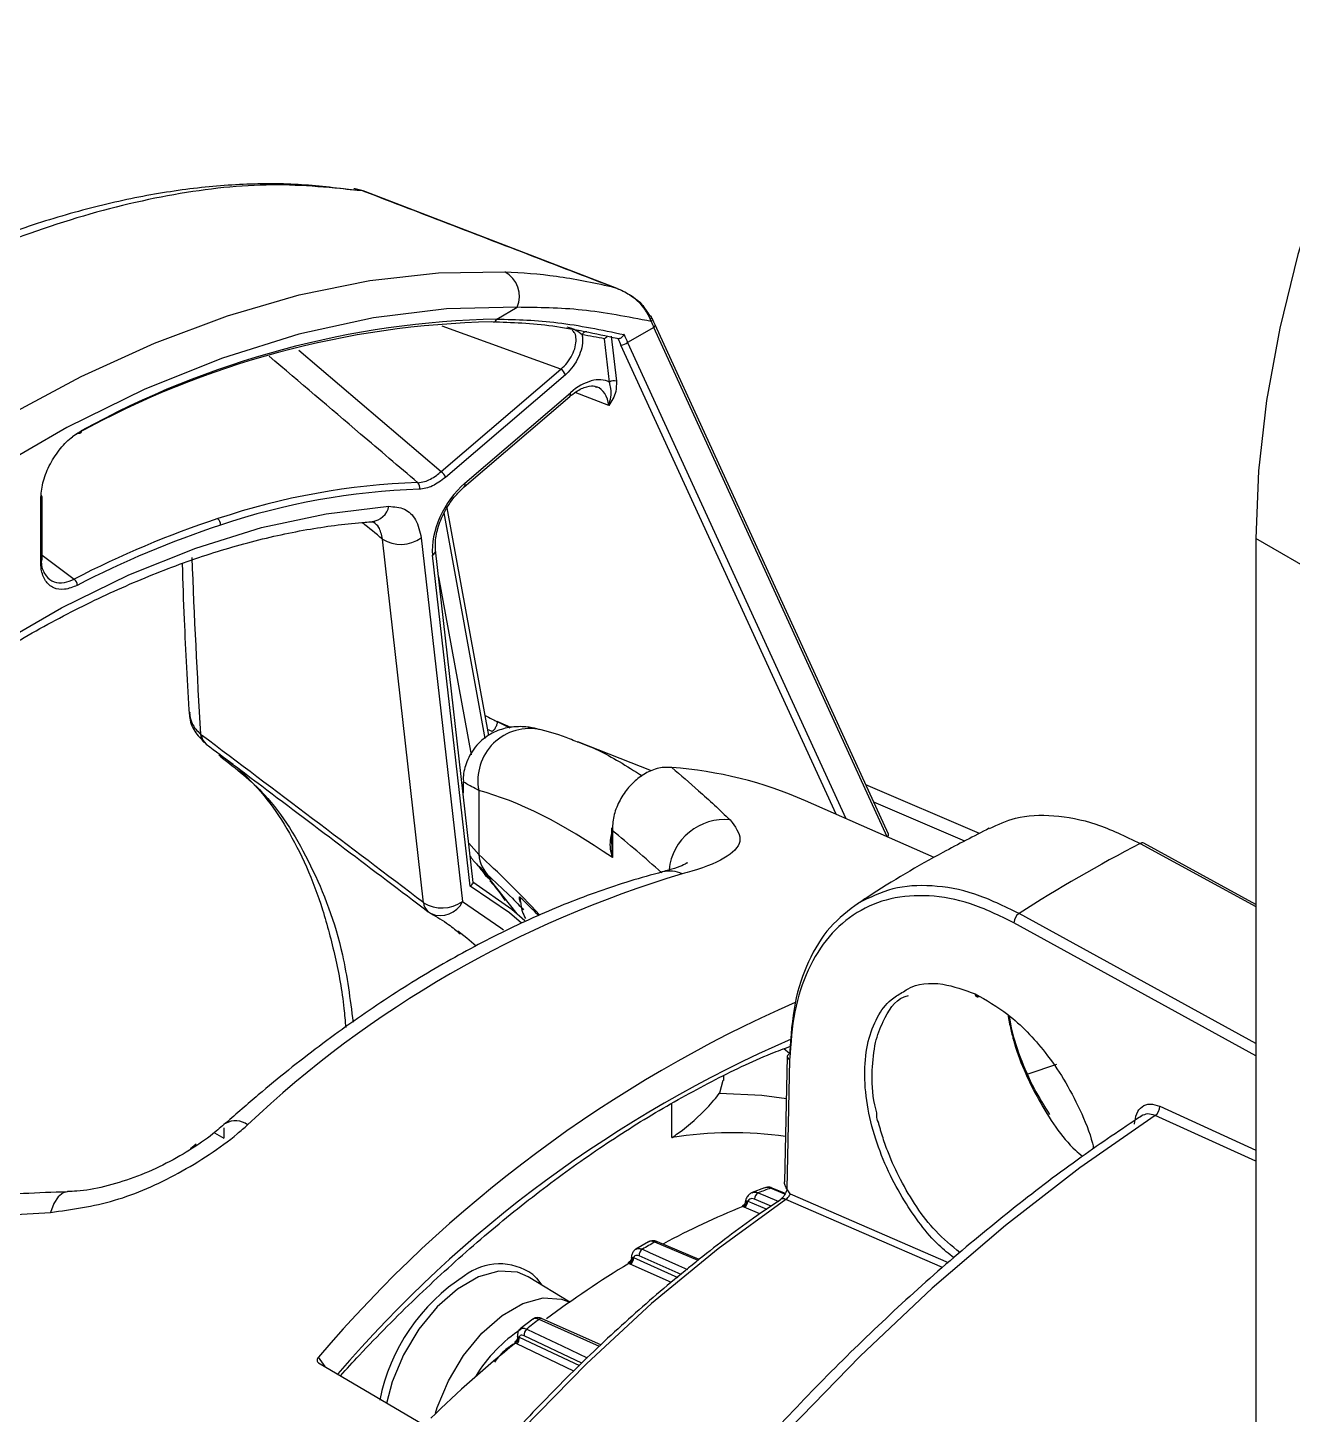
# Model space of a CAD drawing. Extents: x 16.7 to 113.1, y 4.5 to 84.5.
# Drawn here: x 20.112 to 22.537, y 70.662 to 73.321 of the extents above; entities that cross this region are included whole.
import ezdxf

# ---------------------------------------------------------------- set-up
doc = ezdxf.new("R2010")
doc.units = 0
doc.header["$MEASUREMENT"] = 0
doc.layers.add('OBJECT', color=7, linetype='CONTINUOUS')

msp = doc.modelspace()

# ---------------------------------------------------------------- linework, layer by layer
at = {"layer": 'OBJECT'}
for p, q in [((20.7399, 73.0117), (20.7373, 73.0121)), ((21.2422, 72.8206), (20.76, 73.006)), ((21.0113, 72.7623), (21.0501, 72.7847)), ((21.1343, 72.6664), (20.9064, 72.7483)), ((21.3123, 72.7463), (21.262, 72.7173)), ((21.3071, 72.7577), (21.3055, 72.7625)), ((21.3094, 72.7626), (21.3076, 72.7669)), ((21.3097, 72.7626), (21.3097, 72.7627)), ((21.7601, 71.7695), (21.3123, 72.7463)), ((21.7627, 71.7743), (21.3148, 72.7511)), ((21.2274, 72.6414), (21.218, 72.7243)), ((21.2308, 72.7291), (21.2406, 72.6429)), ((21.2441, 72.7243), (21.2422, 72.7247)), ((20.6314, 72.7028), (20.9045, 72.4696)), ((21.6619, 71.8126), (21.2494, 72.7124)), ((21.262, 72.7173), (21.6806, 71.8044)), ((20.9045, 72.4696), (21.1343, 72.6664)), ((21.1428, 72.6555), (20.9129, 72.4587)), ((20.9489, 72.4406), (21.1512, 72.6138)), ((20.9501, 72.4476), (21.1523, 72.6208)), ((21.1512, 72.6138), (21.151, 72.6136)), ((21.226, 72.5963), (21.1615, 72.6216)), ((20.2078, 72.5431), (20.1975, 72.5365)), ((20.1365, 72.2971), (20.1365, 72.4168)), ((20.1394, 72.3012), (20.1394, 72.4209)), ((20.9958, 71.9634), (20.9163, 72.4)), ((20.9891, 71.958), (20.9103, 72.3905)), ((20.8708, 71.6431), (20.7918, 72.3403)), ((20.8663, 72.3425), (20.9453, 71.6453)), ((20.9661, 71.682), (20.8939, 72.3198)), ((23.3512, 71.8311), (22.4673, 72.3413)), ((22.4673, 72.3413), (22.4673, 65.4737)), ((20.1394, 72.3092), (20.2007, 72.2634)), ((20.96, 71.6747), (20.8881, 72.3093)), ((20.8997, 72.268), (20.9619, 71.9266)), ((21.0023, 71.9712), (20.9936, 71.9752)), ((21.0384, 71.9788), (21.0121, 71.9902)), ((21.0121, 71.9902), (21.036, 71.9785)), ((20.4429, 71.9661), (20.4449, 71.9645)), ((21.3077, 71.896), (21.1666, 71.9513)), ((20.478, 71.9264), (20.4822, 71.9226)), ((20.4798, 71.9275), (20.5053, 71.9084)), ((20.9466, 71.8744), (20.9466, 71.854)), ((21.9368, 71.7759), (21.7193, 71.869)), ((20.9455, 71.8621), (20.9466, 71.8616)), ((20.9768, 71.8581), (20.9768, 71.7355)), ((21.8501, 71.7294), (21.6035, 71.8385)), ((21.9089, 71.7613), (21.7344, 71.8359)), ((21.2301, 71.7661), (21.2311, 71.7657)), ((21.2311, 71.7869), (21.2311, 71.7556)), ((21.2329, 71.781), (21.2329, 71.7295)), ((21.7597, 71.7693), (21.7601, 71.7695)), ((20.9576, 71.7569), (20.9768, 71.7355)), ((22.2452, 71.7566), (22.4673, 71.6355)), ((22.4673, 71.6398), (22.2522, 71.757)), ((20.999, 71.686), (21.0003, 71.6871)), ((21.0505, 71.622), (20.999, 71.686)), ((20.8817, 71.6245), (20.8851, 71.6223)), ((22.4673, 71.3497), (22.0031, 71.6047)), ((22.4673, 71.373), (22.0129, 71.6225)), ((20.9423, 71.5842), (20.9368, 71.5884)), ((21.9294, 71.4652), (21.9364, 71.4635)), ((21.5729, 71.3539), (21.5616, 71.3629)), ((21.5684, 71.3479), (21.5631, 71.1077)), ((21.5728, 71.3418), (21.5673, 71.0946)), ((21.4468, 71.3021), (21.4468, 71.3112)), ((22.0846, 71.3325), (22.03, 71.3145)), ((21.4446, 71.3022), (21.4385, 71.2778)), ((21.3472, 71.1927), (21.3472, 71.2578)), ((22.4673, 71.1476), (22.274, 71.2348)), ((22.2827, 71.253), (22.4673, 71.1683)), ((20.4878, 71.2114), (20.4878, 71.1915)), ((20.4237, 71.1718), (20.4347, 71.1808)), ((20.4701, 71.2017), (20.4878, 71.1915)), ((21.525, 71.0962), (21.501, 71.0872)), ((21.4914, 71.0711), (21.493, 71.071)), ((21.493, 71.071), (21.5291, 71.0556)), ((21.5375, 71.0612), (21.5054, 71.0748)), ((21.564, 71.0843), (21.5364, 71.0956)), ((21.5647, 71.0855), (21.5397, 71.0956)), ((21.8662, 70.9435), (21.5656, 71.074)), ((21.5742, 71.0848), (21.5673, 71.0946)), ((21.5742, 71.0848), (21.8771, 70.9533)), ((21.4857, 71.0591), (21.4831, 71.0604)), ((21.5156, 71.0464), (21.4857, 71.0591)), ((21.3022, 70.9926), (21.2779, 70.9786)), ((21.3974, 70.9571), (21.3145, 70.9923)), ((21.3995, 70.9588), (21.3192, 70.9929)), ((21.2719, 70.9628), (21.2733, 70.9626)), ((21.3646, 70.9298), (21.2843, 70.9657)), ((21.2672, 70.9499), (21.2647, 70.9512)), ((21.3462, 70.9146), (21.2672, 70.9499)), ((21.2733, 70.9626), (21.3583, 70.9246)), ((21.1512, 70.8772), (21.0713, 70.9256)), ((21.0801, 70.8444), (21.0563, 70.8258)), ((21.2081, 70.7923), (21.0922, 70.844)), ((21.2111, 70.795), (21.0983, 70.8453)), ((21.0529, 70.8105), (21.0542, 70.8102)), ((21.0542, 70.8102), (21.1698, 70.7554)), ((21.1742, 70.7599), (21.0638, 70.8123)), ((21.0495, 70.797), (21.047, 70.7985)), ((21.1593, 70.7449), (21.0495, 70.797)), ((20.682, 70.7535), (20.6692, 70.7716)), ((20.6693, 70.7609), (20.9912, 70.5716))]:
    msp.add_line(p, q, dxfattribs=at)
at = {"layer": 'OBJECT', "flags": 128}
for points in [[(23.6609, 74.4087), (23.5508, 74.3392), (23.4416, 74.2586), (23.3343, 74.1675), (23.2297, 74.0667), (23.1289, 73.957), (23.0326, 73.8395), (22.9416, 73.715), (22.8568, 73.5847), (22.7788, 73.4497), (22.7084, 73.3111), (22.6461, 73.1701), (22.5924, 73.0279), (22.5479, 72.8857), (22.5129, 72.7448), (22.4876, 72.6063), (22.4724, 72.4714), (22.4673, 72.3413)], [(20.754, 73.0079), (20.7404, 73.0116), (20.7399, 73.0117)], [(20.754, 73.0079), (20.7597, 73.0064), (20.7601, 73.0063)], [(19.117, 71.7503), (19.2446, 71.8957), (19.3763, 72.0329), (19.5113, 72.1614), (19.6491, 72.2804), (19.7889, 72.3895), (19.9301, 72.4881), (20.0719, 72.5757), (20.2138, 72.6519), (20.355, 72.7163), (20.4948, 72.7686), (20.6325, 72.8086), (20.7676, 72.8361), (20.8992, 72.8508), (21.0269, 72.8529)], [(21.0501, 72.7847), (20.9148, 72.782), (20.775, 72.7648), (20.6315, 72.7332), (20.4851, 72.6873), (20.3365, 72.6275), (20.1867, 72.554), (20.0365, 72.4673), (19.8867, 72.3678), (19.7381, 72.2561), (19.5917, 72.1329), (19.4481, 71.9988), (19.3083, 71.8546), (19.173, 71.7011)], [(21.3055, 72.7625), (21.3066, 72.7636), (21.3073, 72.7646), (21.3078, 72.7656), (21.3079, 72.7664), (21.3077, 72.7669), (21.3076, 72.7671), (21.307, 72.7676), (21.306, 72.7679), (21.3048, 72.768)], [(21.3071, 72.7577), (21.3083, 72.7589), (21.3092, 72.76), (21.3097, 72.761), (21.3099, 72.762), (21.3097, 72.7626)], [(21.3123, 72.7463), (21.3135, 72.7474), (21.3143, 72.7485), (21.3149, 72.7496), (21.315, 72.7505), (21.3148, 72.7511)], [(20.2144, 72.5478), (20.2142, 72.5464), (20.2138, 72.5451), (20.2132, 72.5441), (20.2124, 72.5433), (20.2114, 72.5428), (20.2103, 72.5426), (20.2091, 72.5427), (20.2078, 72.5431)], [(19.4188, 71.6032), (19.5393, 71.7282), (19.663, 71.8443), (19.7893, 71.951), (19.9175, 72.0476), (20.0468, 72.1336), (20.1764, 72.2084), (20.3057, 72.2717), (20.4339, 72.3231), (20.5602, 72.3623), (20.6839, 72.389), (20.8044, 72.4031)], [(21.7601, 71.7695), (21.7613, 71.7707), (21.7622, 71.7718), (21.7627, 71.7728), (21.7628, 71.7737), (21.7627, 71.7743)], [(20.9656, 71.683), (21.0401, 71.6308), (21.065, 71.6091)], [(20.999, 71.686), (20.9917, 71.6932), (20.9884, 71.6971)], [(21.0585, 71.604), (21.0353, 71.6236), (20.96, 71.6747)], [(20.9453, 71.6453), (21.0192, 71.5947), (21.024, 71.5908)], [(20.9718, 71.5599), (20.9539, 71.5751), (20.9423, 71.5842)], [(21.9286, 71.4682), (21.9289, 71.4665), (21.9294, 71.4651), (21.9301, 71.464), (21.9311, 71.4632), (21.9323, 71.4627), (21.9336, 71.4626), (21.935, 71.4629), (21.9362, 71.4634)], [(21.4385, 71.2778), (21.5197, 71.2741), (21.5666, 71.2675)], [(22.274, 71.2348), (22.1298, 71.1347), (21.987, 71.0242), (21.8461, 70.9036), (21.7079, 70.7736), (21.573, 70.6347), (21.4419, 70.4876), (21.3154, 70.3329), (21.194, 70.1715), (21.0783, 70.004), (20.9688, 69.8312), (20.866, 69.6539), (20.7704, 69.473), (20.6824, 69.2892), (20.6025, 69.1035), (20.531, 68.9167), (20.4683, 68.7296), (20.4146, 68.5432)], [(20.188, 71.0887), (20.1796, 71.0866), (20.1702, 71.079), (20.1619, 71.0663), (20.1553, 71.0491)], [(21.5656, 71.074), (21.4361, 70.9796), (21.3082, 70.8743), (21.183, 70.7589), (21.0611, 70.6341), (20.9433, 70.5006), (20.8305, 70.3594), (20.7232, 70.2112), (20.6222, 70.0571), (20.5281, 69.8981), (20.4415, 69.735), (20.363, 69.5691), (20.293, 69.4012), (20.2321, 69.2325)], [(21.5128, 71.0867), (21.5269, 71.0807), (21.5524, 71.0699)], [(21.5537, 71.0727), (21.5551, 71.074), (21.5553, 71.0742)], [(21.2905, 70.9785), (21.3044, 70.9723), (21.3599, 70.9474), (21.3767, 70.9399)], [(21.0713, 70.9256), (21.0507, 70.9343), (21.0154, 70.9363), (20.9763, 70.9253), (20.9359, 70.902), (20.8969, 70.8679), (20.8615, 70.825), (20.8321, 70.7762), (20.8105, 70.7243), (20.7996, 70.6825)], [(21.0804, 70.9302), (21.0874, 70.9233), (21.0978, 70.9095)], [(20.8938, 70.6644), (20.8972, 70.6751), (20.9186, 70.7265), (20.9477, 70.7749), (20.9827, 70.8173), (21.0215, 70.8512), (21.0614, 70.8742), (21.1002, 70.8851), (21.1352, 70.8831), (21.1512, 70.877)], [(21.0686, 70.8255), (21.0822, 70.8191), (21.1365, 70.7933), (21.1848, 70.7705)]]:
    msp.add_lwpolyline(points, dxfattribs=at)
at = {"layer": 'OBJECT'}
for centre, radius, start, end in [((20.724, 72.913), 0.1, 68.9758, 80.8942), ((21.0008, 72.806), 0.0537, 336.7069, 60.929), ((21.0388, 71.0375), 1.7197, 91.2288, 118.8946), ((21.0483, 71.0369), 1.7258, 91.2288, 118.8946), ((21.0033, 72.7645), 0.00822, 280.7675, 344.4487), ((21.1829, 72.7296), 0.00833, 85.0642, 162.4965), ((21.0088, 71.6978), 1.0476, 78.4788, 80.8746), ((21.2484, 72.7336), 0.0212, 272.6274, 309.8082), ((21.1237, 72.6494), 0.02, 17.6749, 58.0304), ((21.2354, 72.6296), 0.0142, 68.4088, 123.932), ((21.1461, 72.6182), 0.00679, 319.2117, 22.4305), ((20.8939, 72.4526), 0.02, 17.6738, 58.0321), ((20.9028, 71.1097), 1.3395, 91.8512, 108.5667), ((20.9058, 71.1024), 1.3341, 91.8511, 108.5667), ((20.8517, 72.4398), 0.0117, 340.1862, 47.9591), ((20.9438, 72.445), 0.00679, 319.2128, 22.4305), ((20.1346, 72.4213), 0.0048, 292.8098, 355.8641), ((20.1349, 72.4206), 0.00454, 4.1063, 53.2064), ((20.7672, 72.4114), 0.038, 277.7306, 347.5165), ((21.0627, 70.6005), 1.8731, 108.2418, 117.3988), ((20.4678, 72.3691), 0.0134, 351.2578, 50.4777), ((21.065, 70.5953), 1.8655, 108.2418, 117.3987), ((20.8274, 72.3982), 0.068, 238.4027, 304.9005), ((20.8823, 72.3193), 0.0116, 300.2667, 1.2763), ((20.1346, 72.3016), 0.0048, 292.8098, 355.8641), ((20.1916, 72.2516), 0.0149, 359.7406, 52.4279), ((21.0744, 71.8774), 0.0995, 77.2259, 191.1874), ((20.4621, 71.9653), 0.0192, 177.6052, 234.3439), ((20.4694, 71.9662), 0.0245, 183.9929, 231.1595), ((21.2885, 71.1177), 0.7867, 66.3926, 85.7573), ((21.4479, 71.6955), 0.1068, 84.0345, 174.1139), ((21.2421, 71.787), 0.0111, 180.7189, 213.2457), ((21.0438, 71.7415), 0.0673, 185.1402, 227.0099), ((23.6633, 69.0319), 3.0716, 117.4955, 122.4992), ((22.2491, 71.7504), 0.00729, 64.6914, 122.2825), ((21.9575, 69.7124), 2.0717, 106.5663, 133.4284), ((21.3424, 71.6477), 0.056, 64.1468, 103.6635), ((20.9064, 71.701), 0.068, 238.4024, 304.9006), ((20.895, 71.6447), 0.0243, 183.7022, 231.0702), ((20.9036, 71.6642), 0.0458, 246.1666, 335.6315), ((20.91, 71.6657), 0.05, 232.8867, 240.2141), ((22.0259, 71.6038), 0.0228, 124.6081, 177.8076), ((22.6051, 69.123), 2.5428, 113.6876, 139.582), ((22.5346, 69.1718), 2.4084, 113.4599, 139.3847), ((21.5756, 71.347), 0.00726, 112.7886, 172.8532), ((21.5757, 71.3484), 0.00727, 184.3767, 246.6325), ((22.2614, 71.252), 0.0213, 306.1981, 2.7896), ((20.51, 71.1867), 0.0382, 52.308, 119.4788), ((21.4621, 70.4892), 0.7128, 81.6947, 99.2729), ((21.5381, 71.0914), 0.00453, 69.1797, 112.6329), ((21.479, 71.0721), 0.0124, 289.3926, 355.1777), ((21.4794, 71.0711), 0.0135, 297.5591, 359.5292), ((21.5189, 71.0748), 0.0135, 117.0698, 179.6122), ((21.9746, 69.8868), 1.2858, 109.9273, 111.0513), ((21.5603, 71.0648), 0.0106, 59.9235, 118.1553), ((22.0222, 69.7132), 1.451, 111.8106, 118.4504), ((22.1564, 69.5062), 1.7081, 119.5327, 120.462), ((21.3174, 70.988), 0.0052, 69.7273, 123.9414), ((21.2591, 70.9627), 0.0127, 295.7888, 0.4195), ((21.2981, 70.9669), 0.0138, 123.2515, 184.9608), ((21.0167, 70.84), 0.1104, 54.8274, 127.7301), ((22.2401, 69.3331), 1.8894, 121.0824, 126.8614), ((21.2595, 70.9614), 0.0139, 303.6942, 4.919), ((21.1488, 70.6167), 0.3692, 122.7277, 168.6612), ((22.409, 69.1334), 2.1587, 127.5886, 128.3843), ((21.0964, 70.8396), 0.00602, 71.0174, 133.2386), ((21.2117, 70.5892), 0.2815, 123.0367, 148.8153), ((21.0406, 70.8091), 0.0124, 301.0844, 6.7165), ((21.041, 70.8075), 0.0135, 308.7508, 11.5088), ((21.077, 70.815), 0.0135, 128.3306, 191.5155), ((22.5154, 68.9787), 2.3383, 128.9012, 134.226)]:
    msp.add_arc(centre, radius, start, end, dxfattribs=at)
for centre, major_axis, ratio, start_param, end_param in [((21.6623, 72.7299), (-0.3405, 0.3766), 0.56047, 1.035912, 1.06296), ((21.606, 72.6954), (-0.3456, 0.3853), 0.561109, 1.037481, 1.065091), ((21.6121, 72.7009), (-0.3405, 0.3766), 0.56047, 1.027063, 1.06296), ((21.1711, 72.5402), (0.0584, 0.1002), 0.573148, 0.034766, 1.024558), ((21.1569, 72.5483), (0.0512, 0.0814), 0.576972, 5.647922, 6.392711), ((20.9695, 72.3676), (0.0584, 0.0996), 0.577768, 1.031955, 2.484686), ((-2.1615, 88.3656), (32.2584, -24.4969), 0.038203, 0.80853, 0.810221), ((31.2266, 63.1412), (-8.6282, 14.9683), 0.435073, 0.689274, 0.716294), ((21.0132, 70.8178), (8.4025, -6.3995), 0.05409, 1.628901, 1.679598), ((22.5777, 68.1702), (-1.8008, 3.6781), 0.229586, 5.893384, 6.086386), ((22.4105, 68.4354), (-1.714, 3.5313), 0.23222, 5.765074, 5.827045), ((21.7023, 69.5586), (-1.1587, 2.3666), 0.229586, 5.646817, 5.753647)]:
    msp.add_ellipse(centre, major_axis=major_axis, ratio=ratio, start_param=start_param, end_param=end_param, dxfattribs=at)
for points, knots in [([(20.7369, 73.0093), (20.7016, 73.0137), (20.6304, 73.0225), (20.5177, 73.0217), (20.4005, 73.0105), (20.279, 72.988), (20.1542, 72.9545), (20.0268, 72.9104), (19.8974, 72.856), (19.7668, 72.7918), (19.6354, 72.7183), (19.5041, 72.6362), (19.373, 72.5458), (19.242, 72.4471), (19.1112, 72.34), (18.981, 72.2247), (18.852, 72.1016), (18.7254, 71.971), (18.6205, 71.8562), (18.5599, 71.783), (18.5389, 71.7577)], [0, 0, 0, 0, 0.0558766, 0.1127093, 0.1701153, 0.2279098, 0.285866, 0.3437136, 0.4013042, 0.4585491, 0.5154159, 0.5718227, 0.6276027, 0.6836324, 0.7400403, 0.796843, 0.8540316, 0.9115723, 0.9694096, 1, 1, 1, 1]), ([(20.754, 73.0079), (20.697, 73.0139), (20.5827, 73.0258), (20.3939, 73.0053), (20.1945, 72.9572), (19.9848, 72.8786), (19.7679, 72.7721), (19.5473, 72.6395), (19.3258, 72.482), (19.1063, 72.3026), (18.9059, 72.1162), (18.7255, 71.9299), (18.6201, 71.807), (18.5673, 71.7456)], [0, 0, 0, 0, 0.0947289, 0.1897538, 0.2844742, 0.3792526, 0.4743386, 0.5691143, 0.6628629, 0.7569108, 0.8506657, 0.9253324, 1, 1, 1, 1]), ([(21.2306, 72.8247), (21.1885, 72.8409), (21.0296, 72.9021), (20.8707, 72.9631), (20.754, 73.0079)], [0, 0, 0, 0, 0.2652137, 1, 1, 1, 1]), ([(21.0269, 72.8529), (21.0594, 72.851), (21.1245, 72.8471), (21.1951, 72.8322), (21.2306, 72.8247)], [0, 0, 0, 0, 0.498142, 1, 1, 1, 1]), ([(21.3055, 72.7625), (21.3018, 72.7698), (21.2927, 72.788), (21.269, 72.8076), (21.2475, 72.8187), (21.2355, 72.8231), (21.2319, 72.8243), (21.2307, 72.8247), (21.2306, 72.8247)], [0, 0, 0, 0, 0.246968, 0.616294, 0.888223, 0.963535, 0.996187, 1, 1, 1, 1]), ([(21.2306, 72.8247), (21.2307, 72.8247), (21.2319, 72.8243), (21.2402, 72.8218), (21.2611, 72.8131), (21.2879, 72.7956), (21.3, 72.7759), (21.3048, 72.768)], [0, 0, 0, 0, 0.00401, 0.038978, 0.268225, 0.708727, 1, 1, 1, 1]), ([(21.3071, 72.7577), (21.2624, 72.7663), (21.1723, 72.7836), (21.091, 72.7843), (21.0501, 72.7847)], [0, 0, 0, 0, 0.496567, 1, 1, 1, 1]), ([(21.2422, 72.7247), (21.2004, 72.7339), (21.1161, 72.7523), (21.0401, 72.7553), (21.0019, 72.7568)], [0, 0, 0, 0, 0.496651, 1, 1, 1, 1]), ([(21.0113, 72.7623), (21.0496, 72.7612), (21.1267, 72.7591), (21.2123, 72.7414), (21.2553, 72.7324)], [0, 0, 0, 0, 0.497109, 1, 1, 1, 1]), ([(21.1749, 72.7321), (21.1714, 72.7348), (21.1636, 72.7408), (21.1524, 72.7453), (21.146, 72.7466), (21.1459, 72.7466)], [0, 0, 0, 0, 0.450157, 0.993539, 1, 1, 1, 1]), ([(21.3148, 72.7511), (21.3144, 72.752), (21.3127, 72.7559), (21.311, 72.7597), (21.3097, 72.7626)], [0, 0, 0, 0, 0.2500449, 1, 1, 1, 1]), ([(21.1343, 72.6664), (21.1385, 72.6702), (21.1468, 72.6778), (21.1564, 72.6931), (21.1624, 72.709), (21.164, 72.7236), (21.1619, 72.735), (21.1578, 72.7393), (21.156, 72.7412)], [0, 0, 0, 0, 0.180331, 0.360798, 0.535825, 0.705538, 0.871728, 1, 1, 1, 1]), ([(21.1749, 72.7321), (21.1752, 72.7308), (21.1763, 72.7247), (21.1757, 72.7118), (21.1704, 72.6935), (21.161, 72.6755), (21.151, 72.6629), (21.1446, 72.6571), (21.1428, 72.6555)], [0, 0, 0, 0, 0.0587941, 0.27106, 0.4830242, 0.6972826, 0.9157434, 1, 1, 1, 1]), ([(21.218, 72.7243), (21.2181, 72.7243), (21.2184, 72.7248), (21.2196, 72.7261), (21.2214, 72.7276), (21.2229, 72.7282), (21.2232, 72.7284)], [0, 0, 0, 0, 0.021461, 0.267635, 0.810215, 1, 1, 1, 1]), ([(21.2553, 72.7324), (21.2552, 72.7324), (21.2549, 72.7317), (21.2538, 72.7301), (21.2518, 72.7278), (21.2491, 72.7258), (21.2464, 72.7245), (21.2449, 72.7244), (21.2441, 72.7243)], [0, 0, 0, 0, 0.009429, 0.151969, 0.380856, 0.592582, 0.796142, 1, 1, 1, 1]), ([(20.8596, 72.4484), (20.8231, 72.4796), (20.7283, 72.5604), (20.6333, 72.6411), (20.5748, 72.6908)], [0, 0, 0, 0, 0.384823, 1, 1, 1, 1]), ([(21.2406, 72.6429), (21.2406, 72.6362), (21.2405, 72.6174), (21.2316, 72.6045), (21.226, 72.5964), (21.226, 72.5963)], [0, 0, 0, 0, 0.353135, 0.995337, 1, 1, 1, 1]), ([(21.226, 72.5963), (21.226, 72.5964), (21.2294, 72.6076), (21.2324, 72.6214), (21.2285, 72.6372), (21.2274, 72.6414)], [0, 0, 0, 0, 0.005123, 0.735145, 1, 1, 1, 1]), ([(21.1512, 72.6138), (21.1551, 72.6169), (21.1666, 72.626), (21.1848, 72.6338), (21.1978, 72.6349), (21.2019, 72.6322), (21.203, 72.6314)], [0, 0, 0, 0, 0.181201, 0.526525, 0.867966, 1, 1, 1, 1]), ([(20.1365, 72.4168), (20.1373, 72.4271), (20.139, 72.4475), (20.1519, 72.4809), (20.1709, 72.5113), (20.1929, 72.5348), (20.2078, 72.5438), (20.2144, 72.5478)], [0, 0, 0, 0, 0.209995, 0.420029, 0.629032, 0.83643, 1, 1, 1, 1]), ([(20.8596, 72.4484), (20.8639, 72.449), (20.8753, 72.4503), (20.891, 72.4585), (20.9014, 72.4671), (20.9045, 72.4696)], [0, 0, 0, 0, 0.305588, 0.797658, 1, 1, 1, 1]), ([(20.9129, 72.4587), (20.9045, 72.4523), (20.8873, 72.4394), (20.871, 72.437), (20.8627, 72.4358)], [0, 0, 0, 0, 0.49412, 1, 1, 1, 1]), ([(20.8939, 72.3198), (20.8936, 72.3238), (20.8928, 72.3358), (20.8972, 72.3609), (20.9099, 72.3922), (20.9281, 72.4206), (20.9423, 72.4343), (20.9489, 72.4406)], [0, 0, 0, 0, 0.115041, 0.339659, 0.568412, 0.799962, 1, 1, 1, 1]), ([(20.8044, 72.4031), (20.8147, 72.4023), (20.8354, 72.4007), (20.858, 72.3793), (20.8635, 72.355), (20.8663, 72.3425)], [0, 0, 0, 0, 0.327443, 0.654939, 1, 1, 1, 1]), ([(19.4203, 71.5898), (19.4398, 71.6107), (19.4963, 71.6715), (19.5925, 71.7663), (19.7091, 71.8712), (19.8275, 71.9672), (19.9472, 72.0541), (20.0675, 72.1313), (20.1877, 72.1985), (20.3071, 72.2553), (20.4252, 72.3016), (20.5412, 72.337), (20.6527, 72.361), (20.729, 72.3706), (20.7678, 72.3733), (20.7723, 72.3736)], [0, 0, 0, 0, 0.045331, 0.13164, 0.217929, 0.30418, 0.390392, 0.476564, 0.562701, 0.648813, 0.734917, 0.821034, 0.907206, 0.989198, 1, 1, 1, 1]), ([(20.7712, 72.3731), (20.7725, 72.3733), (20.7774, 72.3741), (20.7753, 72.374), (20.7761, 72.3731), (20.7763, 72.3729)], [0, 0, 0, 0, 0.208114, 0.83936, 1, 1, 1, 1]), ([(20.7918, 72.3403), (20.7901, 72.3486), (20.7873, 72.3625), (20.7789, 72.3694), (20.7755, 72.3722)], [0, 0, 0, 0, 0.593675, 1, 1, 1, 1]), ([(20.2065, 72.2515), (20.1983, 72.2483), (20.1818, 72.2417), (20.1604, 72.2454), (20.1447, 72.259), (20.1374, 72.2781), (20.1367, 72.2923), (20.1365, 72.2971)], [0, 0, 0, 0, 0.22061, 0.441204, 0.6623, 0.88484, 1, 1, 1, 1]), ([(20.1374, 72.2979), (20.1376, 72.2951), (20.1385, 72.2838), (20.146, 72.2685), (20.1612, 72.2569), (20.1805, 72.255), (20.1943, 72.2608), (20.2007, 72.2634)], [0, 0, 0, 0, 0.079837, 0.320157, 0.560151, 0.797985, 1, 1, 1, 1]), ([(20.4077, 72.2931), (20.4089, 72.2574), (20.4121, 72.1613), (20.4179, 72.063), (20.4216, 72.0011)], [0, 0, 0, 0, 0.370912, 1, 1, 1, 1]), ([(20.4217, 72.0085), (20.4227, 72.001), (20.4247, 71.985), (20.4366, 71.9727), (20.4429, 71.9661)], [0, 0, 0, 0, 0.4693058, 1, 1, 1, 1]), ([(20.4222, 72.0081), (20.422, 72.0055), (20.4213, 71.9929), (20.4302, 71.9709), (20.4441, 71.957), (20.451, 71.9502)], [0, 0, 0, 0, 0.115697, 0.568717, 1, 1, 1, 1]), ([(20.9888, 72.0019), (20.9897, 72.0014), (20.9953, 71.9986), (21.0023, 71.9951), (21.0092, 71.9917), (21.0114, 71.9906), (21.0121, 71.9902)], [0, 0, 0, 0, 0.123358, 0.71908, 0.89889, 1, 1, 1, 1]), ([(21.0962, 71.9743), (21.0907, 71.9758), (21.0784, 71.979), (21.0565, 71.9815), (21.0276, 71.9788), (20.9982, 71.9676), (20.9707, 71.9455), (20.9529, 71.9156), (20.9464, 71.8896), (20.9471, 71.8775), (20.9473, 71.8745)], [0, 0, 0, 0, 0.133676, 0.296524, 0.422018, 0.551995, 0.686146, 0.83398, 0.958067, 1, 1, 1, 1]), ([(21.0121, 71.9902), (21.0121, 71.9895), (21.012, 71.988), (21.0114, 71.9854), (21.0105, 71.9825), (21.0091, 71.9795), (21.0075, 71.9766), (21.0057, 71.9742), (21.0039, 71.9724), (21.0028, 71.9716), (21.0023, 71.9712)], [0, 0, 0, 0, 0.11338, 0.236156, 0.36611, 0.499961, 0.633817, 0.763788, 0.886588, 1, 1, 1, 1]), ([(21.1647, 71.9513), (21.1601, 71.9533), (21.1377, 71.9633), (21.1147, 71.9696), (21.0964, 71.9745)], [0, 0, 0, 0, 0.207663, 1, 1, 1, 1]), ([(20.454, 71.9471), (20.4894, 71.9204), (20.6313, 71.8136), (20.7733, 71.7063), (20.8798, 71.6258)], [0, 0, 0, 0, 0.24983, 1, 1, 1, 1]), ([(21.1652, 71.9518), (21.1657, 71.9516), (21.1919, 71.9431), (21.2335, 71.9222), (21.2754, 71.8956), (21.2902, 71.8861)], [0, 0, 0, 0, 0.013044, 0.650864, 1, 1, 1, 1]), ([(20.4822, 71.9226), (20.5112, 71.9001), (20.5796, 71.8469), (20.6574, 71.7181), (20.7151, 71.5711), (20.7299, 71.4581), (20.7357, 71.4139)], [0, 0, 0, 0, 0.2173288, 0.5132997, 0.809749, 1, 1, 1, 1]), ([(20.5134, 71.9023), (20.5308, 71.8852), (20.5651, 71.8515), (20.6091, 71.7869), (20.6469, 71.7138), (20.6781, 71.6313), (20.7019, 71.54), (20.7165, 71.4639), (20.7204, 71.416), (20.7214, 71.4038)], [0, 0, 0, 0, 0.166123, 0.326122, 0.483799, 0.639883, 0.794521, 0.947505, 1, 1, 1, 1]), ([(21.3467, 71.9022), (21.3418, 71.9025), (21.3286, 71.9033), (21.306, 71.8971), (21.2818, 71.8824), (21.261, 71.8619), (21.2447, 71.8367), (21.2341, 71.8083), (21.2333, 71.79), (21.2329, 71.781)], [0, 0, 0, 0, 0.099425, 0.265865, 0.416098, 0.557611, 0.700775, 0.851618, 1, 1, 1, 1]), ([(21.3467, 71.9022), (21.3638, 71.8877), (21.401, 71.8562), (21.4387, 71.8208), (21.459, 71.8017)], [0, 0, 0, 0, 0.460735, 1, 1, 1, 1]), ([(20.9768, 71.8581), (20.9675, 71.8632), (20.9494, 71.8732), (20.948, 71.8741), (20.9472, 71.8745)], [0, 0, 0, 0, 0.511811, 1, 1, 1, 1]), ([(21.459, 71.8017), (21.4683, 71.7891), (21.4869, 71.7638), (21.4588, 71.7313), (21.4102, 71.7098), (21.373, 71.6998), (21.3668, 71.6981)], [0, 0, 0, 0, 0.304165, 0.612213, 0.935018, 1, 1, 1, 1]), ([(21.9562, 71.7851), (21.9724, 71.7928), (22.0091, 71.8103), (22.0788, 71.8127), (22.1596, 71.7979), (22.2166, 71.7704), (22.2452, 71.7566)], [0, 0, 0, 0, 0.206837, 0.470587, 0.734957, 1, 1, 1, 1]), ([(21.2329, 71.7295), (21.2329, 71.7296), (21.2301, 71.7405), (21.2271, 71.7575), (21.2315, 71.7736), (21.2329, 71.7789)], [0, 0, 0, 0, 0.008433, 0.671732, 1, 1, 1, 1]), ([(21.9558, 71.7858), (21.9262, 71.7706), (21.8477, 71.7303), (21.7629, 71.6808), (21.7085, 71.6443), (21.7015, 71.6396)], [0, 0, 0, 0, 0.346046, 0.915436, 1, 1, 1, 1]), ([(21.2317, 71.7556), (21.2317, 71.747), (21.2317, 71.7382), (21.2329, 71.7296), (21.2329, 71.7295)], [0, 0, 0, 0, 0.982488, 1, 1, 1, 1]), ([(20.9605, 71.732), (20.9606, 71.7318), (20.9617, 71.7298), (20.9637, 71.7273), (20.9656, 71.7249), (20.967, 71.7232), (20.9687, 71.7212), (20.9717, 71.718), (20.9789, 71.7106), (20.9887, 71.7008), (20.9986, 71.6919), (21.0003, 71.6904)], [0, 0, 0, 0, 0.003444, 0.039099, 0.06077, 0.085682, 0.129191, 0.243871, 0.564344, 0.926799, 1, 1, 1, 1]), ([(20.9717, 71.718), (20.9721, 71.7176), (20.9737, 71.7158), (20.9787, 71.7098), (20.9856, 71.7005), (20.9882, 71.6969)], [0, 0, 0, 0, 0.16253, 0.680797, 1, 1, 1, 1]), ([(20.9771, 71.7134), (20.978, 71.7125), (20.9797, 71.7106), (20.9899, 71.6982), (20.9973, 71.6883), (20.999, 71.686)], [0, 0, 0, 0, 0.409876, 0.860661, 1, 1, 1, 1]), ([(21.3764, 71.719), (21.3767, 71.7192), (21.3778, 71.7201), (21.37, 71.7154), (21.3546, 71.7092), (21.337, 71.7045), (21.3286, 71.7022)], [0, 0, 0, 0, 0.0778813, 0.3741607, 0.6977863, 1, 1, 1, 1]), ([(21.3292, 71.7021), (21.3083, 71.6964), (21.2481, 71.6799), (21.1476, 71.644), (21.028, 71.591), (20.908, 71.5272), (20.7885, 71.4531), (20.6701, 71.3691), (20.5711, 71.2903), (20.5122, 71.2385), (20.4915, 71.2203)], [0, 0, 0, 0, 0.075265, 0.216237, 0.357453, 0.498908, 0.640452, 0.781965, 0.923398, 1, 1, 1, 1]), ([(20.96, 71.6747), (20.9601, 71.6747), (20.9607, 71.6751), (20.9627, 71.6764), (20.9651, 71.6789), (20.9663, 71.6813), (20.966, 71.6819), (20.9659, 71.682)], [0, 0, 0, 0, 0.014159, 0.154798, 0.523858, 0.884332, 1, 1, 1, 1]), ([(20.9978, 71.6852), (21.0006, 71.6821), (21.0111, 71.6707), (21.0203, 71.657), (21.0271, 71.647)], [0, 0, 0, 0, 0.26812, 1, 1, 1, 1]), ([(20.9979, 71.6923), (21.0122, 71.6791), (21.0335, 71.6596), (21.0553, 71.6369), (21.0624, 71.6295)], [0, 0, 0, 0, 0.672182, 1, 1, 1, 1]), ([(21.0546, 71.654), (21.0546, 71.654), (21.0546, 71.6541), (21.0547, 71.6542), (21.0548, 71.6544), (21.0551, 71.6542), (21.0552, 71.6541)], [0, 0, 0, 0, 0.054644, 0.112781, 0.553294, 1, 1, 1, 1]), ([(21.0568, 71.6433), (21.0565, 71.6441), (21.0552, 71.6472), (21.0548, 71.6511), (21.0546, 71.654)], [0, 0, 0, 0, 0.277346, 1, 1, 1, 1]), ([(21.0552, 71.6541), (21.0552, 71.6539), (21.0555, 71.6528), (21.0561, 71.6494), (21.0569, 71.6423), (21.0581, 71.6345), (21.0607, 71.6232), (21.0639, 71.6172), (21.0663, 71.6128)], [0, 0, 0, 0, 0.01223, 0.072977, 0.195886, 0.441708, 0.592495, 1, 1, 1, 1]), ([(21.0921, 71.6176), (21.0803, 71.6295), (21.0679, 71.6418), (21.0557, 71.6536), (21.0552, 71.6541)], [0, 0, 0, 0, 0.956789, 1, 1, 1, 1]), ([(22.0031, 71.6047), (21.9752, 71.6181), (21.9196, 71.6449), (21.8393, 71.6593), (21.7655, 71.6539), (21.7004, 71.6272), (21.6466, 71.5809), (21.6063, 71.5162), (21.5796, 71.4366), (21.5751, 71.3734), (21.5728, 71.3418)], [0, 0, 0, 0, 0.125719, 0.250525, 0.375694, 0.500217, 0.625479, 0.750016, 0.875168, 1, 1, 1, 1]), ([(22.0129, 71.6225), (21.9844, 71.6363), (21.9273, 71.6639), (21.8453, 71.6783), (21.769, 71.6739), (21.7263, 71.6529), (21.705, 71.6424)], [0, 0, 0, 0, 0.250909, 0.50118, 0.750864, 1, 1, 1, 1]), ([(21.705, 71.6424), (21.6859, 71.6281), (21.6476, 71.5994), (21.6073, 71.5326), (21.5797, 71.4515), (21.5752, 71.3868), (21.5728, 71.3537)], [0, 0, 0, 0, 0.248815, 0.499815, 0.744359, 1, 1, 1, 1]), ([(20.8851, 71.6223), (20.8966, 71.6156), (20.9163, 71.6042), (20.9339, 71.5894), (20.9413, 71.5832)], [0, 0, 0, 0, 0.584067, 1, 1, 1, 1]), ([(21.8877, 70.9623), (21.8781, 70.9699), (21.843, 70.9979), (21.7997, 71.0574), (21.7608, 71.1282), (21.7361, 71.191), (21.72, 71.2566), (21.715, 71.3206), (21.7218, 71.378), (21.7396, 71.4241), (21.7623, 71.4555), (21.7812, 71.4664), (21.7884, 71.4706)], [0, 0, 0, 0, 0.060388, 0.222235, 0.31511, 0.414699, 0.519327, 0.62667, 0.734011, 0.838635, 0.938219, 1, 1, 1, 1]), ([(21.7884, 71.4706), (21.7919, 71.473), (21.8133, 71.488), (21.8611, 71.4925), (21.9078, 71.4757), (21.9286, 71.4682)], [0, 0, 0, 0, 0.095907, 0.595165, 1, 1, 1, 1]), ([(21.9286, 71.4682), (21.9498, 71.4563), (21.9967, 71.4299), (22.0549, 71.3691), (22.1001, 71.3044), (22.1306, 71.2455), (22.1499, 71.1995), (22.1552, 71.1748), (22.1559, 71.1713)], [0, 0, 0, 0, 0.218372, 0.485669, 0.638191, 0.801211, 0.972069, 1, 1, 1, 1]), ([(21.7312, 71.3217), (21.7326, 71.3401), (21.7353, 71.3748), (21.7549, 71.4238), (21.7756, 71.4583), (21.7981, 71.4641), (21.801, 71.4649)], [0, 0, 0, 0, 0.278665, 0.528353, 0.93933, 1, 1, 1, 1]), ([(21.9917, 71.4284), (21.9933, 71.4188), (21.9956, 71.4054), (21.9998, 71.3887), (22.0022, 71.3799), (22.0092, 71.3558), (22.0234, 71.3171), (22.0597, 71.2465), (22.0976, 71.1878), (22.13, 71.1605), (22.1346, 71.1567)], [0, 0, 0, 0, 0.102258, 0.143548, 0.174122, 0.193981, 0.39291, 0.567377, 0.939761, 1, 1, 1, 1]), ([(21.9942, 71.4263), (21.9948, 71.4211), (21.9978, 71.3959), (22.0138, 71.348), (22.039, 71.2889), (22.0611, 71.2533), (22.0714, 71.2369)], [0, 0, 0, 0, 0.085813, 0.415611, 0.729911, 1, 1, 1, 1]), ([(20.7117, 70.736), (20.7236, 70.7491), (20.7707, 70.8007), (20.8553, 70.8857), (20.9662, 70.9873), (21.0792, 71.0802), (21.1935, 71.1638), (21.3086, 71.2381), (21.4235, 71.3015), (21.5124, 71.3448), (21.5622, 71.3633), (21.5744, 71.3678)], [0, 0, 0, 0, 0.044296, 0.174867, 0.305426, 0.435946, 0.566424, 0.69686, 0.827259, 0.957633, 1, 1, 1, 1]), ([(21.8994, 70.972), (21.8836, 70.985), (21.84, 71.0208), (21.7938, 71.0927), (21.7648, 71.1553), (21.7533, 71.1873), (21.7481, 71.2045), (21.7456, 71.2134), (21.7444, 71.2179), (21.7438, 71.2202), (21.7435, 71.2213), (21.7434, 71.2219), (21.7433, 71.2222), (21.7433, 71.2223), (21.7432, 71.2224), (21.7432, 71.2224), (21.7432, 71.2225), (21.7432, 71.2225), (21.7432, 71.2225), (21.7432, 71.2225), (21.7432, 71.2225), (21.7432, 71.2225), (21.74, 71.2261), (21.7414, 71.2378), (21.7307, 71.2713), (21.731, 71.2998), (21.7312, 71.3217)], [0, 0, 0, 0, 0.162607, 0.44779, 0.581397, 0.655321, 0.69406, 0.713872, 0.723889, 0.728925, 0.73145, 0.732714, 0.733346, 0.733662, 0.733821, 0.7339, 0.73394, 0.73396, 0.733969, 0.733974, 0.733977, 0.733978, 0.73398, 0.764828, 0.819513, 1, 1, 1, 1]), ([(21.3472, 71.1927), (21.3474, 71.1928), (21.3514, 71.1955), (21.3779, 71.214), (21.4154, 71.2483), (21.4315, 71.2688), (21.4385, 71.2778)], [0, 0, 0, 0, 0.004006, 0.088611, 0.601869, 1, 1, 1, 1]), ([(22.2346, 71.2183), (22.2354, 71.2254), (22.2371, 71.2397), (22.2481, 71.2532), (22.2637, 71.2589), (22.2764, 71.255), (22.2827, 71.253)], [0, 0, 0, 0, 0.250273, 0.50013, 0.750038, 1, 1, 1, 1]), ([(22.2475, 71.2338), (22.209, 71.2081), (22.1279, 71.1539), (22.0054, 71.0609), (21.8803, 70.9578), (21.7575, 70.8472), (21.6375, 70.7301), (21.521, 70.607), (21.4086, 70.4792), (21.3018, 70.3483), (21.2011, 70.2159), (21.1151, 70.0948), (21.0421, 69.9856), (20.9705, 69.8737), (20.9227, 69.7925), (20.8943, 69.7443)], [0, 0, 0, 0, 0.075842, 0.160131, 0.244259, 0.328172, 0.411785, 0.494955, 0.577411, 0.6586, 0.737157, 0.81373, 0.868143, 0.921735, 1, 1, 1, 1]), ([(22.274, 71.2348), (22.269, 71.2364), (22.259, 71.2397), (22.2512, 71.2358), (22.2474, 71.2339)], [0, 0, 0, 0, 0.502853, 1, 1, 1, 1]), ([(20.1553, 71.0491), (20.1963, 71.0548), (20.2789, 71.0664), (20.4046, 71.1227), (20.488, 71.1775), (20.5268, 71.2113), (20.5333, 71.2169)], [0, 0, 0, 0, 0.304165, 0.612213, 0.935018, 1, 1, 1, 1]), ([(20.4907, 71.2204), (20.4829, 71.2134), (20.4628, 71.1953), (20.4219, 71.1676), (20.3708, 71.1389), (20.3152, 71.1149), (20.2594, 71.098), (20.2158, 71.0896), (20.1939, 71.0895), (20.188, 71.0895)], [0, 0, 0, 0, 0.101335, 0.262807, 0.430262, 0.602872, 0.773925, 0.939059, 1, 1, 1, 1]), ([(21.5364, 71.0956), (21.5357, 71.0958), (21.5325, 71.097), (21.5284, 71.0976), (21.5256, 71.0961), (21.5249, 71.0958)], [0, 0, 0, 0, 0.1798478, 0.7900583, 1, 1, 1, 1]), ([(21.5397, 71.0955), (21.5394, 71.0956), (21.5367, 71.0974), (21.5313, 71.0979), (21.5268, 71.0964), (21.525, 71.0958)], [0, 0, 0, 0, 0.064203, 0.61991, 1, 1, 1, 1]), ([(21.5673, 71.0946), (21.566, 71.0967), (21.5635, 71.1008), (21.5632, 71.1054), (21.5631, 71.1077)], [0, 0, 0, 0, 0.5027679, 1, 1, 1, 1]), ([(20.1875, 71.0886), (20.1594, 71.0876), (20.0588, 71.0838), (19.9591, 71.0769), (19.8872, 71.0719)], [0, 0, 0, 0, 0.2786, 1, 1, 1, 1]), ([(21.5554, 71.0732), (21.5426, 71.0648), (21.4927, 71.0318), (21.4064, 70.9657), (21.2973, 70.8755), (21.1905, 70.7778), (21.087, 70.6737), (21.0055, 70.586), (20.9598, 70.5313), (20.9463, 70.5151)], [0, 0, 0, 0, 0.059807, 0.234875, 0.409495, 0.583472, 0.756468, 0.927849, 1, 1, 1, 1]), ([(21.4879, 71.0691), (21.4879, 71.0685), (21.4877, 71.0668), (21.486, 71.0643), (21.4839, 71.0624), (21.4826, 71.062), (21.4822, 71.0619)], [0, 0, 0, 0, 0.166255, 0.536951, 0.888479, 1, 1, 1, 1]), ([(21.4881, 71.069), (21.4882, 71.0694), (21.4884, 71.0703), (21.4894, 71.071), (21.4905, 71.0712), (21.4913, 71.0711), (21.4914, 71.0711)], [0, 0, 0, 0, 0.306766, 0.651136, 0.948344, 1, 1, 1, 1]), ([(21.5013, 71.087), (21.4994, 71.0862), (21.4951, 71.0844), (21.4907, 71.0781), (21.4882, 71.0727), (21.4883, 71.0693), (21.4883, 71.0688)], [0, 0, 0, 0, 0.263708, 0.595027, 0.946983, 1, 1, 1, 1]), ([(21.5054, 71.0748), (21.5038, 71.0753), (21.5006, 71.0763), (21.4963, 71.0749), (21.494, 71.0727), (21.493, 71.0711), (21.493, 71.071)], [0, 0, 0, 0, 0.324214, 0.648407, 0.972637, 1, 1, 1, 1]), ([(21.5013, 71.087), (21.5027, 71.0875), (21.5062, 71.0889), (21.5103, 71.0876), (21.5128, 71.0867)], [0, 0, 0, 0, 0.4036235, 1, 1, 1, 1]), ([(21.5679, 71.0931), (21.5678, 71.093), (21.5676, 71.0928), (21.567, 71.0907), (21.5657, 71.0871), (21.5637, 71.0833), (21.5615, 71.0802), (21.5596, 71.0779), (21.5575, 71.0758), (21.556, 71.0747), (21.5553, 71.0741)], [0, 0, 0, 0, 0.118103, 0.271356, 0.435057, 0.610706, 0.703307, 0.799212, 0.898253, 1, 1, 1, 1]), ([(21.5656, 71.074), (21.5666, 71.0747), (21.5684, 71.076), (21.571, 71.0789), (21.5731, 71.082), (21.5738, 71.0838), (21.5742, 71.0848)], [0, 0, 0, 0, 0.241266, 0.487209, 0.741146, 1, 1, 1, 1]), ([(19.8267, 71.0247), (19.8769, 71.0293), (19.9858, 71.0392), (20.0959, 71.0456), (20.1553, 71.0491)], [0, 0, 0, 0, 0.460735, 1, 1, 1, 1]), ([(21.4831, 71.0604), (21.483, 71.0605), (21.4826, 71.0609), (21.4821, 71.0615), (21.482, 71.0618), (21.4825, 71.0618), (21.4828, 71.0619), (21.4831, 71.0619)], [0, 0, 0, 0, 0.04498, 0.314016, 0.658367, 0.665839, 1, 1, 1, 1]), ([(21.3192, 70.9927), (21.3189, 70.9929), (21.3162, 70.9946), (21.3106, 70.9949), (21.3046, 70.9943), (21.3024, 70.9925), (21.302, 70.9922)], [0, 0, 0, 0, 0.050964, 0.511213, 0.919618, 1, 1, 1, 1]), ([(21.3145, 70.9923), (21.3138, 70.9926), (21.3107, 70.9938), (21.3062, 70.9944), (21.3033, 70.9928), (21.3022, 70.9921)], [0, 0, 0, 0, 0.150863, 0.662734, 1, 1, 1, 1]), ([(21.2695, 70.962), (21.2695, 70.9622), (21.2694, 70.9626), (21.2701, 70.963), (21.2711, 70.9629), (21.2718, 70.9628), (21.2719, 70.9628)], [0, 0, 0, 0, 0.184958, 0.58984, 0.939272, 1, 1, 1, 1]), ([(21.2784, 70.9785), (21.2779, 70.9783), (21.2752, 70.9773), (21.272, 70.9729), (21.2695, 70.967), (21.2696, 70.9627), (21.2697, 70.9609)], [0, 0, 0, 0, 0.074536, 0.412319, 0.744243, 1, 1, 1, 1]), ([(21.2843, 70.9657), (21.2828, 70.9662), (21.2797, 70.9672), (21.2759, 70.9661), (21.274, 70.9641), (21.2734, 70.9627), (21.2733, 70.9626)], [0, 0, 0, 0, 0.3242167, 0.648413, 0.9726392, 1, 1, 1, 1]), ([(21.2783, 70.9787), (21.28, 70.9794), (21.2836, 70.9809), (21.2882, 70.9793), (21.2905, 70.9785)], [0, 0, 0, 0, 0.491654, 1, 1, 1, 1]), ([(21.2647, 70.9512), (21.2646, 70.9513), (21.2641, 70.9518), (21.2637, 70.9526), (21.2639, 70.9533), (21.2644, 70.9536), (21.2646, 70.9537)], [0, 0, 0, 0, 0.0545117, 0.3805409, 0.797828, 1, 1, 1, 1]), ([(21.2693, 70.962), (21.2693, 70.9616), (21.2694, 70.9599), (21.2682, 70.9573), (21.2664, 70.9549), (21.265, 70.9541), (21.2645, 70.9538)], [0, 0, 0, 0, 0.134852, 0.497984, 0.845528, 1, 1, 1, 1]), ([(21.0922, 70.844), (21.0916, 70.8443), (21.0886, 70.8455), (21.0839, 70.8463), (21.0812, 70.8448), (21.08, 70.844)], [0, 0, 0, 0, 0.135497, 0.595222, 1, 1, 1, 1]), ([(21.0983, 70.8452), (21.0981, 70.8453), (21.0953, 70.847), (21.0902, 70.8476), (21.0838, 70.847), (21.0811, 70.8448), (21.0801, 70.844)], [0, 0, 0, 0, 0.044295, 0.467956, 0.808383, 1, 1, 1, 1]), ([(21.0509, 70.8108), (21.051, 70.8102), (21.0513, 70.8084), (21.0503, 70.8055), (21.0488, 70.8032), (21.0478, 70.8025), (21.0476, 70.8024)], [0, 0, 0, 0, 0.188606, 0.567284, 0.911537, 1, 1, 1, 1]), ([(21.0567, 70.8258), (21.0557, 70.8249), (21.0531, 70.8229), (21.0512, 70.8178), (21.0505, 70.8137), (21.0511, 70.8112), (21.0512, 70.8108)], [0, 0, 0, 0, 0.233462, 0.568677, 0.922166, 1, 1, 1, 1]), ([(21.0511, 70.8108), (21.0511, 70.8108), (21.051, 70.8109), (21.0514, 70.8109), (21.0522, 70.8108), (21.0528, 70.8105), (21.0529, 70.8105)], [0, 0, 0, 0, 0.043633, 0.518709, 0.928755, 1, 1, 1, 1]), ([(21.0638, 70.8123), (21.0623, 70.8128), (21.0593, 70.8139), (21.056, 70.8132), (21.0547, 70.8115), (21.0543, 70.8103), (21.0542, 70.8102)], [0, 0, 0, 0, 0.32422, 0.648416, 0.972648, 1, 1, 1, 1]), ([(21.0567, 70.8258), (21.0569, 70.826), (21.058, 70.8275), (21.062, 70.8279), (21.0664, 70.8263), (21.0686, 70.8255)], [0, 0, 0, 0, 0.089396, 0.544696, 1, 1, 1, 1]), ([(21.0467, 70.7988), (21.0406, 70.7951), (21.0261, 70.7864), (21.0139, 70.7711), (21.0068, 70.7623)], [0, 0, 0, 0, 0.423089, 1, 1, 1, 1]), ([(21.047, 70.7985), (21.0469, 70.7985), (21.0465, 70.7991), (21.0461, 70.8001), (21.0465, 70.8014), (21.0474, 70.8021), (21.0478, 70.8025)], [0, 0, 0, 0, 0.044982, 0.314018, 0.658362, 1, 1, 1, 1]), ([(20.6692, 70.7716), (20.6686, 70.7708), (20.6673, 70.7691), (20.6665, 70.7663), (20.6668, 70.7637), (20.6679, 70.7619), (20.669, 70.7612), (20.6693, 70.7609)], [0, 0, 0, 0, 0.219651, 0.439261, 0.659735, 0.880539, 1, 1, 1, 1])]:
    msp.add_open_spline(points, degree=3, knots=knots, dxfattribs=at)

doc.saveas('drawing.dxf')
